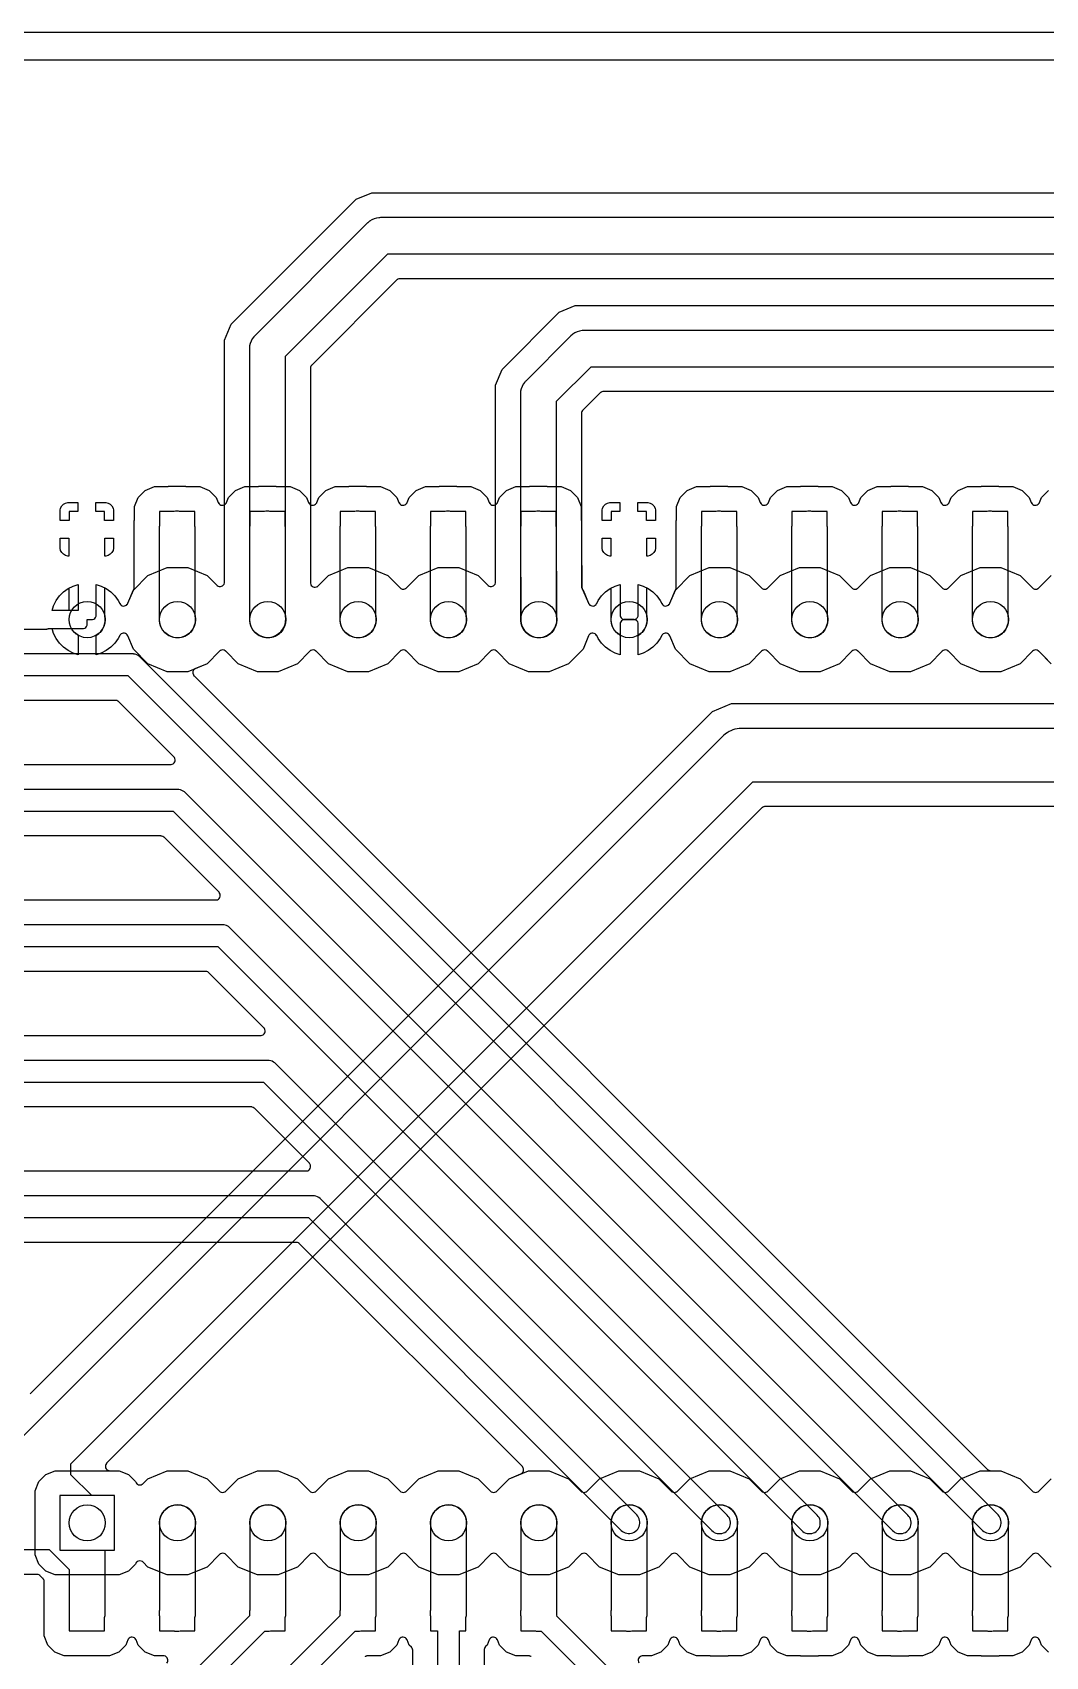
# Model space of a CAD drawing. Header units: millimetres. Extents: x 0 to 160, y -1 to 70.
# Drawn here: x 26.41 to 54.9, y 24.18 to 69.85 of the extents above; entities that cross this region are included whole.
import ezdxf

# ---------------------------------------------------------------- set-up
doc = ezdxf.new("R2010")
doc.units = ezdxf.units.MM

msp = doc.modelspace()

# ---------------------------------------------------------------- linework, layer by layer
at = {"layer": '16_copper'}
msp.add_lwpolyline([(144.406, 69.074), (15.614, 69.074)], dxfattribs=at)
for points in [[(21.848, 53.075), (26.812, 53.075), (26.82, 53.076), (26.829, 53.076, 0.051007), (26.857, 53.083), (26.861, 53.085), (26.863, 53.086), (27.823, 53.086), (27.836, 53.087), (27.849, 53.089, 0.284783), (27.946, 53.181), (27.946, 53.182), (27.946, 53.183), (27.95, 53.211), (27.95, 53.212), (27.95, 53.213), (27.95, 53.34), (28.077, 53.34), (28.09, 53.341), (28.103, 53.343, 0.284783), (28.2, 53.435), (28.2, 53.436), (28.2, 53.437), (28.204, 53.465), (28.204, 53.466), (28.204, 53.467), (28.204, 54.329), (28.341, 54.284), (28.484, 54.212), (28.614, 54.117), (28.727, 54.004), (28.822, 53.874), (28.864, 53.79), (28.865, 53.789), (28.866, 53.788, 0.545515), (29.078, 53.771), (29.082, 53.778), (29.092, 53.793), (29.093, 53.797), (29.095, 53.799), (29.248, 54.17), (29.66, 54.582), (30.199, 54.805), (30.781, 54.805), (31.32, 54.582), (31.595, 54.307), (31.6, 54.303), (31.605, 54.298, 0.562197), (31.809, 54.371), (31.811, 54.379), (31.811, 54.389), (31.812, 54.396), (31.812, 61.2), (31.996, 61.644), (35.511, 65.159), (35.955, 65.343), (94.855, 65.343)], [(94.615, 64.643), (36.195, 64.643), (36.174, 64.642), (36.152, 64.641, 0.139564), (35.892, 64.543), (35.888, 64.539), (35.881, 64.535), (35.839, 64.497), (35.837, 64.495), (35.836, 64.494), (32.661, 61.319), (32.647, 61.303), (32.632, 61.288, 0.139562), (32.517, 61.034), (32.517, 61.029), (32.516, 61.021), (32.512, 60.965), (32.512, 60.962), (32.512, 60.96), (32.512, 53.35), (32.513, 53.329), (32.514, 53.307, 0.139564), (32.612, 53.047), (32.616, 53.043), (32.62, 53.036), (32.658, 52.994), (32.66, 52.992), (32.661, 52.991), (32.671, 52.981, 0.721816), (33.528, 53.439), (33.528, 53.44), (33.528, 60.75), (36.405, 63.627), (94.405, 63.627)], [(94.062, 62.927), (36.748, 62.927), (36.743, 62.926), (36.737, 62.927, 0.111436), (36.684, 62.91), (36.678, 62.905), (36.67, 62.9), (36.663, 62.894), (36.658, 62.89), (34.265, 60.497), (34.262, 60.493), (34.258, 60.489, 0.11143), (34.232, 60.439), (34.231, 60.432), (34.229, 60.422), (34.229, 60.413), (34.228, 60.407), (34.228, 54.376), (34.229, 54.37), (34.229, 54.363, 0.562221), (34.424, 54.271), (34.432, 54.275), (34.439, 54.282), (34.445, 54.287), (34.74, 54.582), (35.279, 54.805), (35.861, 54.805), (36.4, 54.582), (36.75, 54.232), (36.76, 54.223), (36.77, 54.215, 0.16802), (36.851, 54.195), (36.852, 54.195), (36.853, 54.195, 0.107103), (36.904, 54.212), (36.905, 54.212), (36.906, 54.213), (36.928, 54.23), (36.929, 54.231), (36.93, 54.232), (37.28, 54.582), (37.819, 54.805), (38.401, 54.805), (38.94, 54.582), (39.215, 54.307), (39.22, 54.303), (39.225, 54.298, 0.562197), (39.429, 54.371), (39.431, 54.379), (39.431, 54.389), (39.432, 54.396), (39.432, 59.93), (39.616, 60.374), (41.226, 61.984), (41.67, 62.168), (73.9, 62.168)], [(73.66, 61.468), (41.91, 61.468), (41.889, 61.467), (41.867, 61.466, 0.139564), (41.607, 61.368), (41.603, 61.364), (41.596, 61.36), (41.554, 61.322), (41.552, 61.32), (41.551, 61.319), (40.281, 60.049), (40.267, 60.033), (40.252, 60.018, 0.139562), (40.137, 59.764), (40.137, 59.759), (40.136, 59.751), (40.132, 59.695), (40.132, 59.692), (40.132, 59.69), (40.132, 54.62), (40.133, 54.599), (40.134, 54.577, 0.027742), (40.142, 54.521), (40.142, 54.52), (40.142, 53.34), (40.145, 53.284, 0.377014), (40.641, 52.832), (40.697, 52.834, 0.345658), (41.153, 53.266), (41.158, 53.34), (41.158, 54.61), (41.157, 54.631), (41.156, 54.653, 0.027272), (41.148, 54.709), (41.148, 54.71), (41.148, 59.48), (42.12, 60.452), (73.45, 60.452)], [(73.107, 59.752), (42.463, 59.752), (42.458, 59.751), (42.452, 59.752, 0.111436), (42.399, 59.735), (42.393, 59.73), (42.385, 59.725), (42.378, 59.719), (42.373, 59.715), (41.885, 59.227), (41.882, 59.223), (41.878, 59.219, 0.11143), (41.852, 59.169), (41.851, 59.162), (41.849, 59.152), (41.849, 59.143), (41.848, 59.137), (41.848, 54.9), (41.849, 54.891), (41.849, 54.882), (41.85, 54.878), (41.851, 54.872), (41.856, 54.859), (41.858, 54.851), (41.858, 54.85), (41.858, 54.256), (41.859, 54.251), (41.858, 54.246, 0.101844), (41.875, 54.192), (41.88, 54.187), (41.885, 54.178), (41.891, 54.172), (42.045, 53.799), (42.046, 53.798), (42.047, 53.797, 0.545515), (42.258, 53.764), (42.262, 53.77), (42.272, 53.784), (42.274, 53.788), (42.276, 53.79), (42.318, 53.874), (42.413, 54.004), (42.526, 54.117), (42.656, 54.212), (42.799, 54.284), (42.936, 54.329), (42.936, 53.467), (42.937, 53.454), (42.939, 53.441, 0.227913), (43.006, 53.354), (43.007, 53.353), (43.019, 53.349), (43.031, 53.344), (43.032, 53.344), (43.033, 53.344), (43.061, 53.34), (43.062, 53.34), (43.063, 53.34), (43.317, 53.34), (43.33, 53.341), (43.343, 53.343, -0.044154), (43.372, 53.352), (43.383, 53.359), (43.394, 53.366, 0.168015), (43.44, 53.435), (43.44, 53.436), (43.44, 53.437), (43.444, 53.465), (43.444, 53.466), (43.444, 53.467), (43.444, 54.329), (43.581, 54.284), (43.724, 54.212), (43.854, 54.117), (43.967, 54.004), (44.062, 53.874), (44.104, 53.79), (44.105, 53.789), (44.106, 53.788, 0.545515), (44.318, 53.771), (44.322, 53.778), (44.332, 53.793), (44.333, 53.797), (44.335, 53.799), (44.488, 54.17), (44.9, 54.582), (45.439, 54.805), (46.021, 54.805), (46.56, 54.582), (46.91, 54.232), (46.92, 54.223), (46.93, 54.215, 0.284788), (47.064, 54.212), (47.065, 54.212), (47.066, 54.213), (47.088, 54.23), (47.089, 54.231), (47.09, 54.232), (47.44, 54.582), (47.979, 54.805), (48.561, 54.805), (49.1, 54.582), (49.45, 54.232), (49.46, 54.223), (49.47, 54.215, 0.284788), (49.604, 54.212), (49.605, 54.212), (49.606, 54.213), (49.628, 54.23), (49.629, 54.231), (49.63, 54.232), (49.98, 54.582), (50.519, 54.805), (51.101, 54.805), (51.64, 54.582), (51.99, 54.232), (52, 54.223), (52.01, 54.215, 0.284788), (52.144, 54.212), (52.145, 54.212), (52.146, 54.213), (52.168, 54.23), (52.169, 54.231), (52.17, 54.232), (52.52, 54.582), (53.059, 54.805), (53.641, 54.805), (54.18, 54.582), (54.53, 54.232), (54.54, 54.223), (54.55, 54.215, 0.284788), (54.684, 54.212), (54.685, 54.212), (54.686, 54.213), (54.708, 54.23), (54.709, 54.231), (54.71, 54.232), (55.06, 54.582)], [(54.95, 52.209), (54.71, 52.448), (54.7, 52.456), (54.69, 52.465, 0.284788), (54.556, 52.468), (54.555, 52.468), (54.554, 52.467), (54.532, 52.45), (54.531, 52.449), (54.53, 52.448), (54.18, 52.098), (53.641, 51.875), (53.059, 51.875), (52.52, 52.098), (52.17, 52.448), (52.16, 52.456), (52.15, 52.465, 0.284788), (52.016, 52.468), (52.015, 52.468), (52.014, 52.467), (51.992, 52.45), (51.991, 52.449), (51.99, 52.448), (51.64, 52.098), (51.101, 51.875), (50.519, 51.875), (49.98, 52.098), (49.63, 52.448), (49.62, 52.456), (49.61, 52.465, 0.284788), (49.476, 52.468), (49.475, 52.468), (49.474, 52.467), (49.452, 52.45), (49.451, 52.449), (49.45, 52.448), (49.1, 52.098), (48.561, 51.875), (47.979, 51.875), (47.44, 52.098), (47.09, 52.448), (47.08, 52.456), (47.07, 52.465, 0.284788), (46.936, 52.468), (46.935, 52.468), (46.934, 52.467), (46.912, 52.45), (46.911, 52.449), (46.91, 52.448), (46.56, 52.098), (46.021, 51.875), (45.439, 51.875), (44.9, 52.098), (44.488, 52.51), (44.335, 52.881), (44.334, 52.882), (44.333, 52.883, 0.545515), (44.122, 52.916), (44.118, 52.91), (44.108, 52.896), (44.106, 52.892), (44.104, 52.89), (44.062, 52.806), (43.967, 52.676), (43.854, 52.563), (43.724, 52.468), (43.581, 52.396), (43.444, 52.351), (43.444, 53.213), (43.443, 53.226), (43.441, 53.239, 0.284783), (43.349, 53.336), (43.348, 53.336), (43.347, 53.336), (43.319, 53.34), (43.318, 53.34), (43.317, 53.34), (43.063, 53.34), (43.05, 53.339), (43.037, 53.337, 0.284783), (42.94, 53.245), (42.94, 53.244), (42.94, 53.243), (42.936, 53.215), (42.936, 53.214), (42.936, 53.213), (42.936, 52.351), (42.799, 52.396), (42.656, 52.468), (42.526, 52.563), (42.413, 52.676), (42.318, 52.806), (42.276, 52.89), (42.275, 52.891), (42.274, 52.892, 0.545515), (42.062, 52.909), (42.058, 52.902), (42.048, 52.887), (42.047, 52.883), (42.045, 52.881), (41.892, 52.51), (41.48, 52.098), (40.941, 51.875), (40.359, 51.875), (39.82, 52.098), (39.47, 52.448), (39.46, 52.456), (39.45, 52.465, 0.284788), (39.316, 52.468), (39.315, 52.468), (39.314, 52.467), (39.292, 52.45), (39.291, 52.449), (39.29, 52.448), (38.94, 52.098), (38.401, 51.875), (37.819, 51.875), (37.28, 52.098), (36.93, 52.448), (36.92, 52.456), (36.91, 52.465, 0.284788), (36.776, 52.468), (36.775, 52.468), (36.774, 52.467), (36.752, 52.45), (36.751, 52.449), (36.75, 52.448), (36.4, 52.098), (35.861, 51.875), (35.279, 51.875), (34.74, 52.098), (34.39, 52.448), (34.38, 52.456), (34.37, 52.465, 0.284788), (34.236, 52.468), (34.235, 52.468), (34.234, 52.467), (34.212, 52.45), (34.211, 52.449), (34.21, 52.448), (33.86, 52.098), (33.321, 51.875), (32.739, 51.875), (32.2, 52.098), (31.85, 52.448), (31.84, 52.456), (31.83, 52.465, 0.284788), (31.696, 52.468), (31.695, 52.468), (31.694, 52.467), (31.672, 52.45), (31.671, 52.449), (31.67, 52.448), (31.32, 52.098), (30.996, 51.964), (30.987, 51.959), (30.978, 51.955, 0.409213), (30.935, 51.782), (30.937, 51.779), (30.939, 51.775), (30.95, 51.763), (30.954, 51.757), (53.269, 29.442), (53.273, 29.439), (53.277, 29.435, 0.11143), (53.326, 29.409), (53.334, 29.408), (53.343, 29.406), (53.352, 29.406), (53.359, 29.405), (53.641, 29.405), (54.18, 29.182), (54.53, 28.832), (54.54, 28.824), (54.55, 28.815, 0.284788), (54.684, 28.812), (54.685, 28.812), (54.686, 28.813), (54.708, 28.83), (54.709, 28.831), (54.71, 28.832), (55.06, 29.182)], [(21.848, 49.265), (30.298, 49.265), (30.304, 49.266), (30.311, 49.265, 0.562221), (30.403, 49.461), (30.399, 49.469), (30.392, 49.476), (30.387, 49.482), (28.841, 51.028), (28.837, 51.031), (28.833, 51.035, 0.11143), (28.783, 51.061), (28.776, 51.062), (28.766, 51.064), (28.758, 51.064), (28.751, 51.065), (21.848, 51.065)], [(21.848, 45.455), (31.568, 45.455), (31.574, 45.456), (31.581, 45.455, 0.562221), (31.673, 45.651), (31.669, 45.659), (31.662, 45.666), (31.657, 45.672), (30.111, 47.218), (30.107, 47.221), (30.103, 47.225, 0.11143), (30.053, 47.251), (30.046, 47.252), (30.036, 47.254), (30.028, 47.254), (30.021, 47.255), (21.848, 47.255)], [(21.848, 41.645), (32.828, 41.645), (32.834, 41.646), (32.841, 41.645, 0.562221), (32.933, 41.841), (32.929, 41.849), (32.922, 41.856), (32.917, 41.862), (31.371, 43.408), (31.367, 43.411), (31.363, 43.415, 0.11143), (31.313, 43.441), (31.306, 43.442), (31.296, 43.444), (31.288, 43.444), (31.281, 43.445), (21.848, 43.445)], [(21.848, 37.835), (34.108, 37.835), (34.114, 37.836), (34.121, 37.835, 0.562221), (34.213, 38.031), (34.209, 38.039), (34.202, 38.046), (34.197, 38.052), (32.651, 39.598), (32.647, 39.601), (32.643, 39.605, 0.11143), (32.593, 39.631), (32.586, 39.632), (32.576, 39.634), (32.568, 39.634), (32.561, 39.635), (21.848, 39.635)], [(55.06, 26.698), (54.71, 27.048), (54.7, 27.056), (54.69, 27.065, 0.284788), (54.556, 27.068), (54.555, 27.068), (54.554, 27.067), (54.532, 27.05), (54.531, 27.049), (54.53, 27.048), (54.18, 26.698), (53.641, 26.475), (53.059, 26.475), (52.52, 26.698), (52.17, 27.048), (52.16, 27.056), (52.15, 27.065, 0.284788), (52.016, 27.068), (52.015, 27.068), (52.014, 27.067), (51.992, 27.05), (51.991, 27.049), (51.99, 27.048), (51.64, 26.698), (51.101, 26.475), (50.519, 26.475), (49.98, 26.698), (49.63, 27.048), (49.62, 27.056), (49.61, 27.065, 0.284788), (49.476, 27.068), (49.475, 27.068), (49.474, 27.067), (49.452, 27.05), (49.451, 27.049), (49.45, 27.048), (49.1, 26.698), (48.561, 26.475), (47.979, 26.475), (47.44, 26.698), (47.09, 27.048), (47.08, 27.056), (47.07, 27.065, 0.284788), (46.936, 27.068), (46.935, 27.068), (46.934, 27.067), (46.912, 27.05), (46.911, 27.049), (46.91, 27.048), (46.56, 26.698), (46.021, 26.475), (45.439, 26.475), (44.9, 26.698), (44.55, 27.048), (44.54, 27.056), (44.53, 27.065, 0.284788), (44.396, 27.068), (44.395, 27.068), (44.394, 27.067), (44.372, 27.05), (44.371, 27.049), (44.37, 27.048), (44.02, 26.698), (43.481, 26.475), (42.899, 26.475), (42.36, 26.698), (42.01, 27.048), (42, 27.056), (41.99, 27.065, 0.284788), (41.856, 27.068), (41.855, 27.068), (41.854, 27.067), (41.832, 27.05), (41.831, 27.049), (41.83, 27.048), (41.48, 26.698), (40.941, 26.475), (40.359, 26.475), (39.82, 26.698), (39.47, 27.048), (39.46, 27.056), (39.45, 27.065, 0.284788), (39.316, 27.068), (39.315, 27.068), (39.314, 27.067), (39.292, 27.05), (39.291, 27.049), (39.29, 27.048), (38.94, 26.698), (38.401, 26.475), (37.819, 26.475), (37.28, 26.698), (36.93, 27.048), (36.92, 27.056), (36.91, 27.065, 0.284788), (36.776, 27.068), (36.775, 27.068), (36.774, 27.067), (36.752, 27.05), (36.751, 27.049), (36.75, 27.048), (36.4, 26.698), (35.861, 26.475), (35.279, 26.475), (34.74, 26.698), (34.39, 27.048), (34.38, 27.056), (34.37, 27.065, 0.284788), (34.236, 27.068), (34.235, 27.068), (34.234, 27.067), (34.212, 27.05), (34.211, 27.049), (34.21, 27.048), (33.86, 26.698), (33.321, 26.475), (32.739, 26.475), (32.2, 26.698), (31.85, 27.048), (31.84, 27.056), (31.83, 27.065, 0.284788), (31.696, 27.068), (31.695, 27.068), (31.694, 27.067), (31.672, 27.05), (31.671, 27.049), (31.67, 27.048), (31.32, 26.698), (30.781, 26.475), (30.199, 26.475), (29.66, 26.698), (29.522, 26.836), (29.515, 26.842), (29.507, 26.849, 0.324433), (29.359, 26.849), (29.351, 26.843), (29.348, 26.84), (29.344, 26.837, 0.031988), (29.331, 26.823), (29.329, 26.819), (29.326, 26.816), (29.319, 26.802), (29.315, 26.795), (29.308, 26.778), (29.112, 26.582), (28.854, 26.475), (27.046, 26.475), (26.788, 26.582), (26.592, 26.778), (26.485, 27.036), (26.485, 28.844), (26.592, 29.102), (26.788, 29.298), (27.046, 29.405), (28.854, 29.405), (29.112, 29.298), (29.308, 29.102), (29.315, 29.085, 0.454801), (29.497, 29.024), (29.5, 29.027), (29.504, 29.029), (29.516, 29.039), (29.522, 29.044), (29.66, 29.182), (30.199, 29.405), (30.781, 29.405), (31.32, 29.182), (31.67, 28.832), (31.68, 28.824), (31.69, 28.815, 0.284788), (31.824, 28.812), (31.825, 28.812), (31.826, 28.813), (31.848, 28.83), (31.849, 28.831), (31.85, 28.832), (32.2, 29.182), (32.739, 29.405), (33.321, 29.405), (33.86, 29.182), (34.21, 28.832), (34.22, 28.824), (34.23, 28.815, 0.284788), (34.364, 28.812), (34.365, 28.812), (34.366, 28.813), (34.388, 28.83), (34.389, 28.831), (34.39, 28.832), (34.74, 29.182), (35.279, 29.405), (35.861, 29.405), (36.4, 29.182), (36.75, 28.832), (36.76, 28.824), (36.77, 28.815, 0.284788), (36.904, 28.812), (36.905, 28.812), (36.906, 28.813), (36.928, 28.83), (36.929, 28.831), (36.93, 28.832), (37.28, 29.182), (37.819, 29.405), (38.401, 29.405), (38.94, 29.182), (39.29, 28.832), (39.3, 28.824), (39.31, 28.815, 0.284788), (39.444, 28.812), (39.445, 28.812), (39.446, 28.813), (39.468, 28.83), (39.469, 28.831), (39.47, 28.832), (39.82, 29.182), (40.144, 29.316), (40.153, 29.321), (40.162, 29.325, 0.409213), (40.205, 29.498), (40.203, 29.501), (40.201, 29.505), (40.19, 29.517), (40.186, 29.523), (33.921, 35.788), (33.917, 35.791), (33.913, 35.795, 0.11143), (33.863, 35.821), (33.856, 35.822), (33.846, 35.824), (33.838, 35.824), (33.831, 35.825), (21.848, 35.825)]]:
    msp.add_lwpolyline(points, format="xyb", dxfattribs=at)
for points in [[(26.961, 53.594), (27.006, 53.731), (27.078, 53.874), (27.173, 54.004), (27.286, 54.117), (27.416, 54.212), (27.559, 54.284), (27.696, 54.329), (27.696, 53.594)], [(28.715, 28.705), (27.185, 28.705), (27.185, 27.175), (28.715, 27.175)]]:
    msp.add_lwpolyline(points, close=True, dxfattribs=at)
for points in [[(53.368, 27.641, 0.641754), (53.561, 28.161), (29.436, 52.286), (29.426, 52.293), (29.418, 52.302, 0.144213), (29.261, 52.372), (29.25, 52.373, 0.015609), (29.231, 52.374), (29.22, 52.375), (21.655, 52.375), (21.642, 52.385, 1), (21.221, 51.755), (21.264, 51.73, 0.267949), (21.642, 51.755), (21.655, 51.765), (29.094, 51.765), (53.129, 27.729), (53.162, 27.701, 0.144215), (53.324, 27.641)], [(50.833, 27.636, 0.641754), (51.026, 28.156), (30.706, 48.476), (30.696, 48.483), (30.688, 48.492, 0.144213), (30.531, 48.562), (30.52, 48.563, 0.015609), (30.501, 48.564), (30.49, 48.565), (21.655, 48.565), (21.642, 48.575, 1), (21.221, 47.945), (21.264, 47.92, 0.267949), (21.642, 47.945), (21.655, 47.955), (30.364, 47.955), (50.594, 27.724), (50.627, 27.696, 0.144215), (50.789, 27.636)], [(48.283, 27.636, 0.641754), (48.476, 28.156), (32.017, 44.615), (32.016, 44.615, 0.219439), (31.801, 44.752), (31.76, 44.755), (21.655, 44.755), (21.642, 44.765, 1), (21.221, 44.135), (21.264, 44.11, 0.267949), (21.642, 44.135), (21.655, 44.145), (31.624, 44.145), (48.044, 27.724), (48.077, 27.696, 0.144215), (48.239, 27.636)], [(45.753, 27.636, 0.641754), (45.946, 28.156), (33.246, 40.856), (33.236, 40.863), (33.228, 40.872, 0.144213), (33.071, 40.942), (33.06, 40.943, 0.015609), (33.041, 40.944), (33.03, 40.945), (21.655, 40.945), (21.642, 40.955, 1), (21.221, 40.325), (21.264, 40.3, 0.267949), (21.642, 40.325), (21.655, 40.335), (32.904, 40.335), (45.514, 27.724), (45.547, 27.696, 0.144215), (45.709, 27.636)], [(43.208, 27.641, 0.641754), (43.401, 28.161), (34.516, 37.046), (34.506, 37.053), (34.498, 37.062, 0.144213), (34.341, 37.132), (34.33, 37.133, 0.015609), (34.311, 37.134), (34.3, 37.135), (21.655, 37.135), (21.642, 37.145, 1), (21.221, 36.515), (21.264, 36.49, 0.267949), (21.642, 36.515), (21.655, 36.525), (34.174, 36.525), (42.969, 27.729), (43.002, 27.701, 0.144215), (43.164, 27.641)]]:
    msp.add_lwpolyline(points, format="xyb", close=True, dxfattribs=at)
at = {"layer": '1_copper'}
for points in [[(144.406, 69.074), (15.614, 69.074)], [(26.343, 31.568), (45.108, 50.333), (45.108, 50.334), (45.534, 50.759), (46.067, 50.98), (88.247, 50.98)], [(12.18, 7.042), (12.18, 25.089), (14.281, 27.19), (26.882, 27.19), (27.442, 26.63), (27.442, 25.9), (27.44, 25.9), (27.44, 24.9), (28.44, 24.9), (28.44, 25.277), (28.441, 25.281), (28.453, 25.336), (28.458, 25.41), (28.458, 27.175), (28.715, 27.175), (28.715, 28.705), (28.077, 28.705), (27.488, 29.294), (27.488, 29.602), (46.666, 48.78), (81.57, 48.78)]]:
    msp.add_lwpolyline(points, dxfattribs=at)
for points in [[(30.199, 51.875), (29.66, 52.098), (29.248, 52.51), (29.095, 52.881), (29.094, 52.882), (29.093, 52.883, 0.545515), (28.882, 52.916), (28.878, 52.91), (28.868, 52.896), (28.866, 52.892), (28.864, 52.89), (28.822, 52.806), (28.727, 52.676), (28.614, 52.563), (28.484, 52.468), (28.341, 52.396), (28.204, 52.351), (28.204, 52.901), (28.214, 52.906, 0.314898), (28.448, 53.439), (28.448, 53.44), (28.448, 54.23), (28.484, 54.212), (28.614, 54.117), (28.727, 54.004), (28.822, 53.874), (28.864, 53.79), (28.865, 53.789), (28.866, 53.788, 0.545515), (29.078, 53.771), (29.082, 53.778), (29.092, 53.793), (29.093, 53.797), (29.095, 53.799), (29.251, 54.177), (29.252, 54.179, 0.076959), (29.268, 54.214), (29.269, 54.221), (29.271, 54.231), (29.271, 54.24), (29.272, 54.246), (29.272, 56.122), (29.273, 56.125), (29.276, 56.133), (29.276, 56.137), (29.278, 56.143), (29.279, 56.157), (29.28, 56.165), (29.28, 56.519), (29.387, 56.777), (29.583, 56.973), (29.841, 57.08), (30.195, 57.08), (30.204, 57.081), (30.212, 57.081), (30.217, 57.082), (30.223, 57.083), (30.236, 57.088), (30.238, 57.088), (30.722, 57.088), (30.725, 57.087), (30.733, 57.084), (30.737, 57.084), (30.743, 57.082), (30.757, 57.081), (30.765, 57.08), (31.119, 57.08), (31.377, 56.973), (31.573, 56.777), (31.633, 56.634), (31.636, 56.628), (31.638, 56.622, 0.562235), (31.854, 56.611), (31.86, 56.618), (31.864, 56.627), (31.867, 56.634), (31.927, 56.777), (32.123, 56.973), (32.381, 57.08), (32.735, 57.08), (32.744, 57.081), (32.752, 57.081), (32.757, 57.082), (32.763, 57.083), (32.776, 57.088), (32.778, 57.088), (33.262, 57.088), (33.265, 57.087), (33.273, 57.084), (33.277, 57.084), (33.283, 57.082), (33.297, 57.081), (33.305, 57.08), (33.659, 57.08), (33.917, 56.973), (34.113, 56.777), (34.173, 56.634), (34.176, 56.628), (34.178, 56.622, 0.562235), (34.394, 56.611), (34.4, 56.618), (34.404, 56.627), (34.407, 56.634), (34.467, 56.777), (34.663, 56.973), (34.921, 57.08), (35.275, 57.08), (35.284, 57.081), (35.292, 57.081), (35.297, 57.082), (35.303, 57.083), (35.316, 57.088), (35.318, 57.088), (35.802, 57.088), (35.805, 57.087), (35.813, 57.084), (35.817, 57.084), (35.823, 57.082), (35.837, 57.081), (35.845, 57.08), (36.199, 57.08), (36.457, 56.973), (36.653, 56.777), (36.713, 56.634), (36.716, 56.628), (36.718, 56.622, 0.562235), (36.934, 56.611), (36.94, 56.618), (36.944, 56.627), (36.947, 56.634), (37.007, 56.777), (37.203, 56.973), (37.461, 57.08), (37.815, 57.08), (37.824, 57.081), (37.832, 57.081), (37.837, 57.082), (37.843, 57.083), (37.856, 57.088), (37.858, 57.088), (38.342, 57.088), (38.345, 57.087), (38.353, 57.084), (38.357, 57.084), (38.363, 57.082), (38.377, 57.081), (38.385, 57.08), (38.739, 57.08), (38.997, 56.973), (39.193, 56.777), (39.253, 56.634), (39.256, 56.628), (39.258, 56.622, 0.562235), (39.474, 56.611), (39.48, 56.618), (39.484, 56.627), (39.487, 56.634), (39.547, 56.777), (39.743, 56.973), (40.001, 57.08), (40.355, 57.08), (40.364, 57.081), (40.372, 57.081), (40.377, 57.082), (40.383, 57.083), (40.396, 57.088), (40.398, 57.088), (40.882, 57.088), (40.885, 57.087), (40.893, 57.084), (40.897, 57.084), (40.903, 57.082), (40.917, 57.081), (40.925, 57.08), (41.279, 57.08), (41.537, 56.973), (41.733, 56.777), (41.84, 56.519), (41.84, 56.165), (41.841, 56.156), (41.841, 56.148), (41.842, 56.143), (41.843, 56.137), (41.848, 56.124), (41.848, 56.122), (41.848, 54.266), (41.849, 54.261), (41.848, 54.256), (41.85, 54.247), (41.851, 54.238, 0.066017), (41.865, 54.202), (41.87, 54.197), (41.875, 54.188), (41.881, 54.182), (41.885, 54.177), (41.892, 54.17), (42.045, 53.799), (42.046, 53.798), (42.047, 53.797, 0.545513), (42.258, 53.764), (42.262, 53.77), (42.272, 53.784), (42.274, 53.788), (42.276, 53.79), (42.318, 53.874), (42.413, 54.004), (42.526, 54.117), (42.656, 54.212), (42.672, 54.22), (42.672, 53.35), (42.673, 53.329), (42.674, 53.307, 0.1379), (42.772, 53.047), (42.776, 53.043), (42.78, 53.036), (42.818, 52.994), (42.82, 52.992), (42.821, 52.991), (42.831, 52.981, 0.055524), (42.919, 52.911), (42.936, 52.901), (42.936, 52.351), (42.799, 52.396), (42.656, 52.468), (42.526, 52.563), (42.413, 52.676), (42.318, 52.806), (42.276, 52.89), (42.275, 52.891), (42.274, 52.892, 0.545515), (42.062, 52.909), (42.058, 52.902), (42.048, 52.887), (42.047, 52.883), (42.045, 52.881), (41.892, 52.51), (41.48, 52.098), (40.941, 51.875), (40.359, 51.875), (39.82, 52.098), (39.47, 52.448), (39.46, 52.456), (39.45, 52.465, 0.284788), (39.316, 52.468), (39.315, 52.468), (39.314, 52.467), (39.292, 52.45), (39.291, 52.449), (39.29, 52.448), (38.94, 52.098), (38.401, 51.875), (37.819, 51.875), (37.28, 52.098), (36.93, 52.448), (36.92, 52.456), (36.91, 52.465, 0.284788), (36.776, 52.468), (36.775, 52.468), (36.774, 52.467), (36.752, 52.45), (36.751, 52.449), (36.75, 52.448), (36.4, 52.098), (35.861, 51.875), (35.279, 51.875), (34.74, 52.098), (34.39, 52.448), (34.38, 52.456), (34.37, 52.465, 0.284788), (34.236, 52.468), (34.235, 52.468), (34.234, 52.467), (34.212, 52.45), (34.211, 52.449), (34.21, 52.448), (33.86, 52.098), (33.321, 51.875), (32.739, 51.875), (32.2, 52.098), (31.85, 52.448), (31.84, 52.456), (31.83, 52.465, 0.284788), (31.696, 52.468), (31.695, 52.468), (31.694, 52.467), (31.672, 52.45), (31.671, 52.449), (31.67, 52.448), (31.32, 52.098), (30.781, 51.875)], [(30.542, 52.835, 0.441786), (30.988, 53.439), (30.988, 53.44), (30.988, 55.88), (30.985, 55.936), (30.98, 55.965), (30.98, 56.38), (30.566, 56.38), (30.545, 56.384, 0.055524), (30.433, 56.386), (30.394, 56.38), (29.98, 56.38), (29.98, 55.967), (29.977, 55.954), (29.972, 55.88), (29.972, 53.35), (29.973, 53.329), (29.974, 53.307, 0.1379), (30.072, 53.047), (30.076, 53.043), (30.08, 53.036), (30.118, 52.994), (30.12, 52.992), (30.121, 52.991), (30.131, 52.981, 0.19661), (30.485, 52.832)], [(33.082, 52.835, 0.441786), (33.528, 53.439), (33.528, 53.44), (33.528, 55.88), (33.525, 55.936), (33.52, 55.965), (33.52, 56.38), (33.106, 56.38), (33.085, 56.384, 0.055524), (32.973, 56.386), (32.934, 56.38), (32.52, 56.38), (32.52, 55.967), (32.517, 55.954), (32.512, 55.88), (32.512, 53.35), (32.513, 53.329), (32.514, 53.307, 0.1379), (32.612, 53.047), (32.616, 53.043), (32.62, 53.036), (32.658, 52.994), (32.66, 52.992), (32.661, 52.991), (32.671, 52.981, 0.19661), (33.025, 52.832)], [(35.622, 52.835, 0.441786), (36.068, 53.439), (36.068, 53.44), (36.068, 55.88), (36.065, 55.936), (36.06, 55.965), (36.06, 56.38), (35.646, 56.38), (35.625, 56.384, 0.055524), (35.513, 56.386), (35.474, 56.38), (35.06, 56.38), (35.06, 55.967), (35.057, 55.954), (35.052, 55.88), (35.052, 53.35), (35.053, 53.329), (35.054, 53.307, 0.1379), (35.152, 53.047), (35.156, 53.043), (35.16, 53.036), (35.198, 52.994), (35.2, 52.992), (35.201, 52.991), (35.211, 52.981, 0.19661), (35.565, 52.832)], [(38.162, 52.835, 0.441786), (38.608, 53.439), (38.608, 53.44), (38.608, 55.88), (38.605, 55.936), (38.6, 55.965), (38.6, 56.38), (38.186, 56.38), (38.165, 56.384, 0.055524), (38.053, 56.386), (38.014, 56.38), (37.6, 56.38), (37.6, 55.967), (37.597, 55.954), (37.592, 55.88), (37.592, 53.35), (37.593, 53.329), (37.594, 53.307, 0.1379), (37.692, 53.047), (37.696, 53.043), (37.7, 53.036), (37.738, 52.994), (37.74, 52.992), (37.741, 52.991), (37.751, 52.981, 0.19661), (38.105, 52.832)], [(40.702, 52.835, 0.441786), (41.148, 53.439), (41.148, 53.44), (41.148, 55.88), (41.145, 55.936), (41.14, 55.965), (41.14, 56.38), (40.726, 56.38), (40.705, 56.384, 0.055524), (40.593, 56.386), (40.554, 56.38), (40.14, 56.38), (40.14, 55.967), (40.137, 55.954), (40.132, 55.88), (40.132, 53.35), (40.133, 53.329), (40.134, 53.307, 0.1379), (40.232, 53.047), (40.236, 53.043), (40.24, 53.036), (40.278, 52.994), (40.28, 52.992), (40.281, 52.991), (40.291, 52.981, 0.19661), (40.645, 52.832)], [(45.782, 52.835, 0.441786), (46.228, 53.439), (46.228, 53.44), (46.228, 55.88), (46.225, 55.936), (46.22, 55.965), (46.22, 56.38), (45.806, 56.38), (45.785, 56.384, 0.055524), (45.673, 56.386), (45.634, 56.38), (45.22, 56.38), (45.22, 55.967), (45.217, 55.954), (45.212, 55.88), (45.212, 53.35), (45.213, 53.329), (45.214, 53.307, 0.1379), (45.312, 53.047), (45.316, 53.043), (45.32, 53.036), (45.358, 52.994), (45.36, 52.992), (45.361, 52.991), (45.371, 52.981, 0.19661), (45.725, 52.832)], [(48.322, 52.835, 0.441786), (48.768, 53.439), (48.768, 53.44), (48.768, 55.88), (48.765, 55.936), (48.76, 55.965), (48.76, 56.38), (48.346, 56.38), (48.325, 56.384, 0.055524), (48.213, 56.386), (48.174, 56.38), (47.76, 56.38), (47.76, 55.967), (47.757, 55.954), (47.752, 55.88), (47.752, 53.35), (47.753, 53.329), (47.754, 53.307, 0.1379), (47.852, 53.047), (47.856, 53.043), (47.86, 53.036), (47.898, 52.994), (47.9, 52.992), (47.901, 52.991), (47.911, 52.981, 0.19661), (48.265, 52.832)], [(50.862, 52.835, 0.441786), (51.308, 53.439), (51.308, 53.44), (51.308, 55.88), (51.305, 55.936), (51.3, 55.965), (51.3, 56.38), (50.886, 56.38), (50.865, 56.384, 0.055524), (50.753, 56.386), (50.714, 56.38), (50.3, 56.38), (50.3, 55.967), (50.297, 55.954), (50.292, 55.88), (50.292, 53.35), (50.293, 53.329), (50.294, 53.307, 0.1379), (50.392, 53.047), (50.396, 53.043), (50.4, 53.036), (50.438, 52.994), (50.44, 52.992), (50.441, 52.991), (50.451, 52.981, 0.19661), (50.805, 52.832)], [(53.402, 52.835, 0.441786), (53.848, 53.439), (53.848, 53.44), (53.848, 55.88), (53.845, 55.936), (53.84, 55.965), (53.84, 56.38), (53.426, 56.38), (53.405, 56.384, 0.055524), (53.293, 56.386), (53.254, 56.38), (52.84, 56.38), (52.84, 55.967), (52.837, 55.954), (52.832, 55.88), (52.832, 53.35), (52.833, 53.329), (52.834, 53.307, 0.1379), (52.932, 53.047), (52.936, 53.043), (52.94, 53.036), (52.978, 52.994), (52.98, 52.992), (52.981, 52.991), (52.991, 52.981, 0.19661), (53.345, 52.832)], [(27.559, 52.396), (27.416, 52.468), (27.286, 52.563), (27.173, 52.676), (27.078, 52.806), (27.006, 52.949), (26.961, 53.086), (27.506, 53.086), (27.508, 53.082, 0.020965), (27.532, 53.047), (27.536, 53.043), (27.54, 53.036), (27.578, 52.994), (27.58, 52.992), (27.581, 52.991), (27.591, 52.981, 0.055524), (27.679, 52.911), (27.696, 52.901), (27.696, 52.351)], [(30.523, 24.894), (30.567, 24.9), (30.98, 24.9), (30.98, 25.277), (30.981, 25.281, 0.02774), (30.993, 25.336), (30.993, 25.341), (30.994, 25.349), (30.998, 25.405), (30.998, 25.408), (30.998, 25.41), (30.998, 27.94), (30.995, 27.996, 0.878963), (29.987, 28.014), (29.982, 27.94), (29.982, 25.9), (29.98, 25.9), (29.98, 25.485), (29.976, 25.461, 0.05444), (29.975, 25.348), (29.98, 25.315), (29.98, 24.9), (30.394, 24.9), (30.41, 24.897), (30.466, 24.892)], [(43.223, 24.894), (43.267, 24.9), (43.68, 24.9), (43.68, 25.277), (43.681, 25.281, 0.02774), (43.693, 25.336), (43.693, 25.341), (43.694, 25.349), (43.698, 25.405), (43.698, 25.408), (43.698, 25.41), (43.698, 27.94), (43.695, 27.996, 0.878963), (42.687, 28.014), (42.682, 27.94), (42.682, 25.9), (42.68, 25.9), (42.68, 25.485), (42.676, 25.461, 0.05444), (42.675, 25.348), (42.68, 25.315), (42.68, 24.9), (43.094, 24.9), (43.11, 24.897), (43.166, 24.892)], [(45.763, 24.894), (45.807, 24.9), (46.22, 24.9), (46.22, 25.277), (46.221, 25.281, 0.02774), (46.233, 25.336), (46.233, 25.341), (46.234, 25.349), (46.238, 25.405), (46.238, 25.408), (46.238, 25.41), (46.238, 27.94), (46.235, 27.996, 0.878963), (45.227, 28.014), (45.222, 27.94), (45.222, 25.9), (45.22, 25.9), (45.22, 25.485), (45.216, 25.461, 0.05444), (45.215, 25.348), (45.22, 25.315), (45.22, 24.9), (45.634, 24.9), (45.65, 24.897), (45.706, 24.892)], [(48.303, 24.894), (48.347, 24.9), (48.76, 24.9), (48.76, 25.277), (48.761, 25.281, 0.02774), (48.773, 25.336), (48.773, 25.341), (48.774, 25.349), (48.778, 25.405), (48.778, 25.408), (48.778, 25.41), (48.778, 27.94), (48.775, 27.996, 0.878963), (47.767, 28.014), (47.762, 27.94), (47.762, 25.9), (47.76, 25.9), (47.76, 25.485), (47.756, 25.461, 0.05444), (47.755, 25.348), (47.76, 25.315), (47.76, 24.9), (48.174, 24.9), (48.19, 24.897), (48.246, 24.892)], [(50.843, 24.894), (50.887, 24.9), (51.3, 24.9), (51.3, 25.277), (51.301, 25.281, 0.02774), (51.313, 25.336), (51.313, 25.341), (51.314, 25.349), (51.318, 25.405), (51.318, 25.408), (51.318, 25.41), (51.318, 27.94), (51.315, 27.996, 0.878963), (50.307, 28.014), (50.302, 27.94), (50.302, 25.9), (50.3, 25.9), (50.3, 25.485), (50.296, 25.461, 0.05444), (50.295, 25.348), (50.3, 25.315), (50.3, 24.9), (50.714, 24.9), (50.73, 24.897), (50.786, 24.892)], [(53.383, 24.894), (53.427, 24.9), (53.84, 24.9), (53.84, 25.277), (53.841, 25.281, 0.02774), (53.853, 25.336), (53.853, 25.341), (53.854, 25.349), (53.858, 25.405), (53.858, 25.408), (53.858, 25.41), (53.858, 27.94), (53.855, 27.996, 0.878963), (52.847, 28.014), (52.842, 27.94), (52.842, 25.9), (52.84, 25.9), (52.84, 25.485), (52.836, 25.461, 0.05444), (52.835, 25.348), (52.84, 25.315), (52.84, 24.9), (53.254, 24.9), (53.27, 24.897), (53.326, 24.892)]]:
    msp.add_lwpolyline(points, format="xyb", close=True, dxfattribs=at)
for points in [[(55.06, 52.098), (54.71, 52.448), (54.7, 52.456), (54.69, 52.465, 0.284788), (54.556, 52.468), (54.555, 52.468), (54.554, 52.467), (54.532, 52.45), (54.531, 52.449), (54.53, 52.448), (54.18, 52.098), (53.641, 51.875), (53.059, 51.875), (52.52, 52.098), (52.17, 52.448), (52.16, 52.456), (52.15, 52.465, 0.284788), (52.016, 52.468), (52.015, 52.468), (52.014, 52.467), (51.992, 52.45), (51.991, 52.449), (51.99, 52.448), (51.64, 52.098), (51.101, 51.875), (50.519, 51.875), (49.98, 52.098), (49.63, 52.448), (49.62, 52.456), (49.61, 52.465, 0.284788), (49.476, 52.468), (49.475, 52.468), (49.474, 52.467), (49.452, 52.45), (49.451, 52.449), (49.45, 52.448), (49.1, 52.098), (48.561, 51.875), (47.979, 51.875), (47.44, 52.098), (47.09, 52.448), (47.08, 52.456), (47.07, 52.465, 0.284788), (46.936, 52.468), (46.935, 52.468), (46.934, 52.467), (46.912, 52.45), (46.911, 52.449), (46.91, 52.448), (46.56, 52.098), (46.021, 51.875), (45.439, 51.875), (44.9, 52.098), (44.488, 52.51), (44.335, 52.881), (44.334, 52.882), (44.333, 52.883, 0.545513), (44.122, 52.916), (44.118, 52.91), (44.108, 52.896), (44.106, 52.892), (44.104, 52.89), (44.062, 52.806), (43.967, 52.676), (43.854, 52.563), (43.724, 52.468), (43.581, 52.396), (43.444, 52.351), (43.444, 52.901), (43.454, 52.906, 0.314898), (43.688, 53.439), (43.688, 53.44), (43.688, 54.23), (43.724, 54.212), (43.854, 54.117), (43.967, 54.004), (44.062, 53.874), (44.104, 53.79), (44.105, 53.789), (44.106, 53.788, 0.545515), (44.318, 53.771), (44.322, 53.778), (44.332, 53.793), (44.333, 53.797), (44.335, 53.799), (44.491, 54.177), (44.492, 54.179, 0.077039), (44.508, 54.214), (44.509, 54.221), (44.511, 54.231), (44.511, 54.24), (44.512, 54.246), (44.512, 56.122), (44.513, 56.125), (44.516, 56.133), (44.516, 56.137), (44.518, 56.143), (44.519, 56.157), (44.52, 56.165), (44.52, 56.519), (44.627, 56.777), (44.823, 56.973), (45.081, 57.08), (45.435, 57.08), (45.444, 57.081), (45.452, 57.081), (45.457, 57.082), (45.463, 57.083), (45.476, 57.088), (45.478, 57.088), (45.962, 57.088), (45.965, 57.087), (45.973, 57.084), (45.977, 57.084), (45.983, 57.082), (45.997, 57.081), (46.005, 57.08), (46.359, 57.08), (46.617, 56.973), (46.813, 56.777), (46.873, 56.634), (46.876, 56.628), (46.878, 56.622, 0.562235), (47.094, 56.611), (47.1, 56.618), (47.104, 56.627), (47.107, 56.634), (47.167, 56.777), (47.363, 56.973), (47.621, 57.08), (47.975, 57.08), (47.984, 57.081), (47.992, 57.081), (47.997, 57.082), (48.003, 57.083), (48.016, 57.088), (48.018, 57.088), (48.502, 57.088), (48.505, 57.087), (48.513, 57.084), (48.517, 57.084), (48.523, 57.082), (48.537, 57.081), (48.545, 57.08), (48.899, 57.08), (49.157, 56.973), (49.353, 56.777), (49.413, 56.634), (49.416, 56.628), (49.418, 56.622, 0.562235), (49.634, 56.611), (49.64, 56.618), (49.644, 56.627), (49.647, 56.634), (49.707, 56.777), (49.903, 56.973), (50.161, 57.08), (50.515, 57.08), (50.524, 57.081), (50.532, 57.081), (50.537, 57.082), (50.543, 57.083), (50.556, 57.088), (50.558, 57.088), (51.042, 57.088), (51.045, 57.087), (51.053, 57.084), (51.057, 57.084), (51.063, 57.082), (51.077, 57.081), (51.085, 57.08), (51.439, 57.08), (51.697, 56.973), (51.893, 56.777), (51.953, 56.634), (51.956, 56.628), (51.958, 56.622, 0.562235), (52.174, 56.611), (52.18, 56.618), (52.184, 56.627), (52.187, 56.634), (52.247, 56.777), (52.443, 56.973), (52.701, 57.08), (53.055, 57.08), (53.064, 57.081), (53.072, 57.081), (53.077, 57.082), (53.083, 57.083), (53.096, 57.088), (53.098, 57.088), (53.582, 57.088), (53.585, 57.087), (53.593, 57.084), (53.597, 57.084), (53.603, 57.082), (53.617, 57.081), (53.625, 57.08), (53.979, 57.08), (54.237, 56.973), (54.433, 56.777), (54.493, 56.634), (54.496, 56.628), (54.498, 56.622, 0.562235), (54.714, 56.611), (54.72, 56.618), (54.724, 56.627), (54.727, 56.634), (54.787, 56.777), (54.983, 56.973)], [(88.589, 50.28), (46.355, 50.28), (46.348, 50.28), (46.342, 50.28, 0.161139), (45.897, 50.124), (45.887, 50.115), (45.855, 50.089), (45.835, 50.069), (45.825, 50.06), (24.454, 28.69)], [(81.223, 48.08), (47.008, 48.08), (47.003, 48.079), (46.997, 48.08, 0.111436), (46.944, 48.063), (46.938, 48.058), (46.93, 48.053), (46.924, 48.047), (46.918, 48.043), (28.497, 29.622), (28.493, 29.617), (28.489, 29.612, 0.562197), (28.561, 29.408), (28.57, 29.406), (28.58, 29.406), (28.587, 29.405), (28.854, 29.405), (29.112, 29.298), (29.308, 29.102), (29.315, 29.085, 0.45481), (29.497, 29.024), (29.5, 29.027), (29.504, 29.029), (29.516, 29.039), (29.522, 29.044), (29.66, 29.182), (30.199, 29.405), (30.781, 29.405), (31.32, 29.182), (31.67, 28.832), (31.68, 28.824), (31.69, 28.815, 0.284788), (31.824, 28.812), (31.825, 28.812), (31.826, 28.813), (31.848, 28.83), (31.849, 28.831), (31.85, 28.832), (32.2, 29.182), (32.739, 29.405), (33.321, 29.405), (33.86, 29.182), (34.21, 28.832), (34.22, 28.824), (34.23, 28.815, 0.284788), (34.364, 28.812), (34.365, 28.812), (34.366, 28.813), (34.388, 28.83), (34.389, 28.831), (34.39, 28.832), (34.74, 29.182), (35.279, 29.405), (35.861, 29.405), (36.4, 29.182), (36.75, 28.832), (36.76, 28.824), (36.77, 28.815, 0.284788), (36.904, 28.812), (36.905, 28.812), (36.906, 28.813), (36.928, 28.83), (36.929, 28.831), (36.93, 28.832), (37.28, 29.182), (37.819, 29.405), (38.401, 29.405), (38.94, 29.182), (39.29, 28.832), (39.3, 28.824), (39.31, 28.815, 0.284788), (39.444, 28.812), (39.445, 28.812), (39.446, 28.813), (39.468, 28.83), (39.469, 28.831), (39.47, 28.832), (39.82, 29.182), (40.359, 29.405), (40.941, 29.405), (41.48, 29.182), (41.83, 28.832), (41.84, 28.824), (41.85, 28.815, 0.284788), (41.984, 28.812), (41.985, 28.812), (41.986, 28.813), (42.008, 28.83), (42.009, 28.831), (42.01, 28.832), (42.36, 29.182), (42.899, 29.405), (43.481, 29.405), (44.02, 29.182), (44.37, 28.832), (44.38, 28.824), (44.39, 28.815, 0.284788), (44.524, 28.812), (44.525, 28.812), (44.526, 28.813), (44.548, 28.83), (44.549, 28.831), (44.55, 28.832), (44.9, 29.182), (45.439, 29.405), (46.021, 29.405), (46.56, 29.182), (46.91, 28.832), (46.92, 28.824), (46.93, 28.815, 0.284788), (47.064, 28.812), (47.065, 28.812), (47.066, 28.813), (47.088, 28.83), (47.089, 28.831), (47.09, 28.832), (47.44, 29.182), (47.979, 29.405), (48.561, 29.405), (49.1, 29.182), (49.45, 28.832), (49.46, 28.824), (49.47, 28.815, 0.284788), (49.604, 28.812), (49.605, 28.812), (49.606, 28.813), (49.628, 28.83), (49.629, 28.831), (49.63, 28.832), (49.98, 29.182), (50.519, 29.405), (51.101, 29.405), (51.64, 29.182), (51.99, 28.832), (52, 28.824), (52.01, 28.815, 0.284788), (52.144, 28.812), (52.145, 28.812), (52.146, 28.813), (52.168, 28.83), (52.169, 28.831), (52.17, 28.832), (52.52, 29.182), (53.059, 29.405), (53.641, 29.405), (54.18, 29.182), (54.53, 28.832), (54.54, 28.824), (54.55, 28.815, 0.284788), (54.684, 28.812), (54.685, 28.812), (54.686, 28.813), (54.708, 28.83), (54.709, 28.831), (54.71, 28.832), (55.06, 29.182)], [(28.245, 17.654), (35.488, 24.897), (35.49, 24.897, 0.054405), (35.603, 24.894), (35.647, 24.9), (36.06, 24.9), (36.06, 25.277), (36.061, 25.281, 0.02774), (36.073, 25.336), (36.073, 25.341), (36.074, 25.349), (36.078, 25.405), (36.078, 25.408), (36.078, 25.41), (36.078, 27.94), (36.075, 27.996, 0.878963), (35.067, 28.014), (35.062, 27.94), (35.062, 25.9), (35.06, 25.9), (35.06, 25.485), (35.056, 25.461, 0.05444), (35.055, 25.348), (35.058, 25.329), (27.724, 17.996)], [(28.156, 20.104), (32.948, 24.897), (32.95, 24.897, 0.054405), (33.063, 24.894), (33.107, 24.9), (33.52, 24.9), (33.52, 25.277), (33.521, 25.281, 0.02774), (33.533, 25.336), (33.533, 25.341), (33.534, 25.349), (33.538, 25.405), (33.538, 25.408), (33.538, 25.41), (33.538, 27.94), (33.535, 27.996, 0.878963), (32.527, 28.014), (32.522, 27.94), (32.522, 25.9), (32.52, 25.9), (32.52, 25.485), (32.516, 25.461, 0.05444), (32.515, 25.348), (32.518, 25.329), (27.814, 20.625)], [(38.415, 13.13), (38.415, 24.9), (38.6, 24.9), (38.6, 25.277), (38.601, 25.281, 0.02774), (38.613, 25.336), (38.613, 25.341), (38.614, 25.349), (38.618, 25.405), (38.618, 25.408), (38.618, 25.41), (38.618, 27.94), (38.615, 27.996, 0.878963), (37.607, 28.014), (37.602, 27.94), (37.602, 25.9), (37.6, 25.9), (37.6, 25.485), (37.596, 25.461, 0.05444), (37.595, 25.348), (37.6, 25.315), (37.6, 24.9), (37.805, 24.9), (37.805, 13.45)], [(48.056, 18.416), (41.15, 25.321), (41.153, 25.336), (41.153, 25.341), (41.154, 25.349), (41.158, 25.405), (41.158, 25.408), (41.158, 25.41), (41.158, 27.94), (41.155, 27.996, 0.878963), (40.147, 28.014), (40.142, 27.94), (40.142, 25.9), (40.14, 25.9), (40.14, 25.485), (40.136, 25.461, 0.05444), (40.135, 25.348), (40.14, 25.315), (40.14, 24.9), (40.554, 24.9), (40.57, 24.897, 0.054405), (40.683, 24.894), (40.711, 24.898), (47.535, 18.074)], [(30.191, 23.993, 0.562197), (30.118, 24.197), (30.11, 24.199), (30.1, 24.199), (30.092, 24.2), (29.841, 24.2), (29.583, 24.307), (29.387, 24.503), (29.327, 24.646), (29.324, 24.652), (29.322, 24.658, 0.562235), (29.106, 24.669), (29.1, 24.662), (29.096, 24.653), (29.093, 24.646), (29.033, 24.503), (28.837, 24.307), (28.579, 24.2), (27.301, 24.2), (27.043, 24.307), (26.847, 24.503), (26.74, 24.761), (26.74, 26.047), (26.74, 26.048), (26.741, 26.061), (26.742, 26.069), (26.742, 26.287), (26.741, 26.292), (26.742, 26.298, 0.11143), (26.725, 26.351), (26.72, 26.357), (26.715, 26.366), (26.709, 26.372), (26.705, 26.377), (26.629, 26.453), (26.625, 26.456), (26.621, 26.46, 0.11143), (26.571, 26.486), (26.564, 26.487), (26.554, 26.489), (26.546, 26.489), (26.539, 26.49), (14.623, 26.49)], [(37.105, 14.277), (37.105, 24.352), (37.105, 24.358), (37.105, 24.363, 0.111436), (37.088, 24.416), (37.083, 24.422), (37.078, 24.431), (37.072, 24.437), (37.068, 24.442), (37.007, 24.503), (36.947, 24.646), (36.944, 24.652), (36.942, 24.658, 0.562224), (36.726, 24.669), (36.72, 24.662), (36.716, 24.653), (36.713, 24.646), (36.653, 24.503), (36.457, 24.307), (36.199, 24.2), (35.845, 24.2), (35.836, 24.199), (35.828, 24.199), (35.823, 24.198), (35.817, 24.197), (35.804, 24.192), (35.796, 24.19), (35.777, 24.182, 0.034161), (35.762, 24.175)], [(40.43, 24.178), (40.423, 24.182), (40.404, 24.19, 0.034112), (40.387, 24.196), (40.383, 24.196), (40.377, 24.198), (40.363, 24.199), (40.355, 24.2), (40.001, 24.2), (39.743, 24.307), (39.547, 24.503), (39.487, 24.646), (39.484, 24.652), (39.482, 24.658, 0.562224), (39.266, 24.669), (39.26, 24.662), (39.256, 24.653), (39.253, 24.646), (39.193, 24.503), (39.152, 24.462, 0.133073), (39.119, 24.404), (39.118, 24.397), (39.116, 24.387), (39.116, 24.379), (39.115, 24.372), (39.115, 12.93)], [(54.983, 24.307), (54.787, 24.503), (54.727, 24.646), (54.724, 24.652), (54.722, 24.658, 0.562224), (54.506, 24.669), (54.5, 24.662), (54.496, 24.653), (54.493, 24.646), (54.433, 24.503), (54.237, 24.307), (53.979, 24.2), (53.625, 24.2), (53.616, 24.199), (53.608, 24.199), (53.603, 24.198), (53.597, 24.197), (53.584, 24.192), (53.582, 24.192), (53.098, 24.192), (53.095, 24.193), (53.087, 24.196), (53.083, 24.196), (53.077, 24.198), (53.063, 24.199), (53.055, 24.2), (52.701, 24.2), (52.443, 24.307), (52.247, 24.503), (52.187, 24.646), (52.184, 24.652), (52.182, 24.658, 0.562224), (51.966, 24.669), (51.96, 24.662), (51.956, 24.653), (51.953, 24.646), (51.893, 24.503), (51.697, 24.307), (51.439, 24.2), (51.085, 24.2), (51.076, 24.199), (51.068, 24.199), (51.063, 24.198), (51.057, 24.197), (51.044, 24.192), (51.042, 24.192), (50.558, 24.192), (50.555, 24.193), (50.547, 24.196), (50.543, 24.196), (50.537, 24.198), (50.523, 24.199), (50.515, 24.2), (50.161, 24.2), (49.903, 24.307), (49.707, 24.503), (49.647, 24.646), (49.644, 24.652), (49.642, 24.658, 0.562224), (49.426, 24.669), (49.42, 24.662), (49.416, 24.653), (49.413, 24.646), (49.353, 24.503), (49.157, 24.307), (48.899, 24.2), (48.545, 24.2), (48.536, 24.199), (48.528, 24.199), (48.523, 24.198), (48.517, 24.197), (48.504, 24.192), (48.502, 24.192), (48.018, 24.192), (48.015, 24.193), (48.007, 24.196), (48.003, 24.196), (47.997, 24.198), (47.983, 24.199), (47.975, 24.2), (47.621, 24.2), (47.363, 24.307), (47.167, 24.503), (47.107, 24.646), (47.104, 24.652), (47.102, 24.658, 0.562224), (46.886, 24.669), (46.88, 24.662), (46.876, 24.653), (46.873, 24.646), (46.813, 24.503), (46.617, 24.307), (46.359, 24.2), (46.005, 24.2), (45.996, 24.199), (45.988, 24.199), (45.983, 24.198), (45.977, 24.197), (45.964, 24.192), (45.962, 24.192), (45.478, 24.192), (45.475, 24.193), (45.467, 24.196), (45.463, 24.196), (45.457, 24.198), (45.443, 24.199), (45.435, 24.2), (45.081, 24.2), (44.823, 24.307), (44.627, 24.503), (44.567, 24.646), (44.564, 24.652), (44.562, 24.658, 0.562224), (44.346, 24.669), (44.34, 24.662), (44.336, 24.653), (44.333, 24.646), (44.273, 24.503), (44.077, 24.307), (43.819, 24.2), (43.568, 24.2), (43.561, 24.199), (43.555, 24.199, 0.562221), (43.462, 24.004)]]:
    msp.add_lwpolyline(points, format="xyb", dxfattribs=at)
for points in [[(27.186, 56.13), (27.186, 56.413), (27.203, 56.478), (27.237, 56.536), (27.284, 56.583), (27.342, 56.617), (27.407, 56.634), (27.69, 56.634), (27.69, 56.38), (27.44, 56.38), (27.44, 56.13)], [(28.44, 56.13), (28.44, 56.38), (28.19, 56.38), (28.19, 56.634), (28.473, 56.634), (28.538, 56.617), (28.596, 56.583), (28.643, 56.536), (28.677, 56.478), (28.694, 56.413), (28.694, 56.13)], [(42.426, 56.13), (42.426, 56.413), (42.443, 56.478), (42.477, 56.536), (42.524, 56.583), (42.582, 56.617), (42.647, 56.634), (42.93, 56.634), (42.93, 56.38), (42.68, 56.38), (42.68, 56.13)], [(43.68, 56.13), (43.68, 56.38), (43.43, 56.38), (43.43, 56.634), (43.713, 56.634), (43.778, 56.617), (43.836, 56.583), (43.883, 56.536), (43.917, 56.478), (43.934, 56.413), (43.934, 56.13)], [(27.407, 55.126), (27.342, 55.143), (27.284, 55.177), (27.237, 55.224), (27.203, 55.282), (27.186, 55.347), (27.186, 55.63), (27.432, 55.63), (27.432, 55.126)], [(28.448, 55.126), (28.448, 55.63), (28.694, 55.63), (28.694, 55.347), (28.677, 55.282), (28.643, 55.224), (28.596, 55.177), (28.538, 55.143), (28.473, 55.126)], [(42.647, 55.126), (42.582, 55.143), (42.524, 55.177), (42.477, 55.224), (42.443, 55.282), (42.426, 55.347), (42.426, 55.63), (42.672, 55.63), (42.672, 55.126)], [(43.688, 55.126), (43.688, 55.63), (43.934, 55.63), (43.934, 55.347), (43.917, 55.282), (43.883, 55.224), (43.836, 55.177), (43.778, 55.143), (43.713, 55.126)], [(26.961, 53.594), (27.006, 53.731), (27.078, 53.874), (27.173, 54.004), (27.286, 54.117), (27.416, 54.212), (27.432, 54.22), (27.432, 53.594)]]:
    msp.add_lwpolyline(points, close=True, dxfattribs=at)
at = {"layer": 'drills_PTH'}
for centre in [(27.95, 53.34), (30.49, 53.34), (33.03, 53.34), (35.57, 53.34), (38.11, 53.34), (40.65, 53.34), (43.19, 53.34), (45.73, 53.34), (48.27, 53.34), (50.81, 53.34), (53.35, 53.34), (27.95, 27.94), (30.49, 27.94), (33.03, 27.94), (35.57, 27.94), (38.11, 27.94), (40.65, 27.94), (43.19, 27.94), (45.73, 27.94), (48.27, 27.94), (50.81, 27.94), (53.35, 27.94)]:
    msp.add_circle(centre, 0.51, dxfattribs=at)
at = {"layer": 'outline'}
msp.add_lwpolyline([(144.78, 69.85), (15.24, 69.85), (12.7, 67.31), (10.16, 67.31), (7.62, 69.85), (5.08, 69.85), (0, 64.77), (0, 3.81)], dxfattribs=at)

doc.saveas('drawing.dxf')
